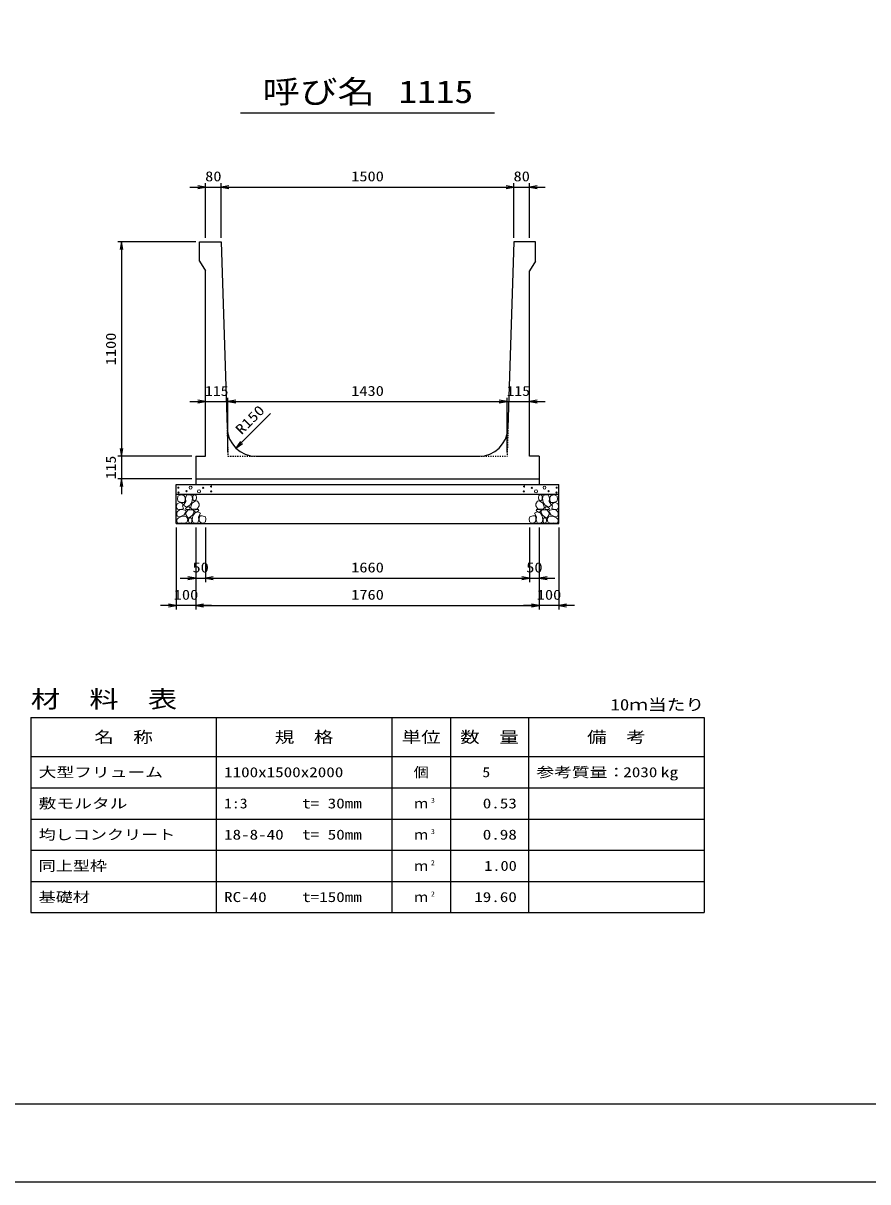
# Model space of a CAD drawing. Units: millimetres at full size. Extents: x 0 to 16820, y 0 to 11880.
# Drawn here: x 5646 to 9973, y 0 to 5940 of the extents above; entities that cross this region are included whole.
import ezdxf
from ezdxf.enums import TextEntityAlignment as Align

# ---------------------------------------------------------------- set-up
doc = ezdxf.new("R2010")
doc.units = ezdxf.units.MM
doc.linetypes.add('DASHED_SPACED', pattern=[12, 6, -6])
for name, color, linetype, lineweight in [('0_2', 7, 'Continuous', 25), ('D-DCR-HCHn', 4, 'Continuous', 9), ('D-MTR-FRAM', 7, 'Continuous', 25), ('D-MTR-LINE', 7, 'Continuous', 25), ('D-STR-DIM', 7, 'Continuous', 25), ('D-STR-STRn', 1, 'Continuous', 25), ('D-TTL', 2, 'Continuous', 25), ('D-TTL-TXT', 7, 'Continuous', 25)]:
    doc.layers.add(name, color=color, linetype=linetype, lineweight=lineweight)
doc.layers.add('D-MTR', color=7, linetype='Continuous')
doc.layers.add('D-MTR-TXT', color=7, linetype='Continuous')
doc.styles.add('ＭＳ ゴシック', font='')
doc.styles.get('ＭＳ ゴシック').set_extended_font_data('MS Gothic')

# ---------------------------------------------------------------- blocks, each defined once
blk = doc.blocks.new('open_arrow')
at = {"color": 0, "linetype": 'Continuous', "lineweight": -2}
blk.add_lwpolyline([(7.5, 1.25), (0, 0), (7.5, -1.25)], dxfattribs=at)

msp = doc.modelspace()

# ---------------------------------------------------------------- linework, layer by layer
at = {"layer": '0_2'}
for p, q in [((6530, 3354.775), (6530, 3074.775)), ((6580, 3354.775), (6580, 3074.775)), ((6580, 3354.775), (6580, 3074.775)), ((8240, 3354.775), (8240, 3074.775)), ((6450, 3094.775), (6660, 3094.775)), ((6580, 3094.775), (8240, 3094.775))]:
    msp.add_line(p, q, dxfattribs=at)
at = {"layer": 'D-DCR-HCHn'}
for points in [[(6468.399, 3518.471), (6452.796, 3521.938), (6438.928, 3515.003), (6437.194, 3499.401), (6440.661, 3487.266), (6457.997, 3482.065), (6470.132, 3482.065), (6475.333, 3490.733), (6475.333, 3509.803)], [(6482.267, 3520.204), (6477.067, 3504.602), (6478.8, 3487.266), (6466.665, 3468.196), (6482.267, 3459.529), (6499.603, 3468.196), (6510.005, 3482.065), (6513.472, 3504.602), (6510.005, 3516.737), (6499.603, 3521.938)], [(6515.206, 3516.737), (6515.206, 3495.934), (6523.874, 3490.733), (6532.542, 3495.934), (6534.275, 3508.069), (6532.542, 3518.471), (6520.407, 3521.938)], [(8304.794, 3516.737), (8304.794, 3495.934), (8296.126, 3490.733), (8287.458, 3495.934), (8285.725, 3508.069), (8287.458, 3518.471), (8299.593, 3521.938)], [(8337.733, 3520.204), (8342.933, 3504.602), (8341.2, 3487.266), (8353.335, 3468.196), (8337.733, 3459.529), (8320.397, 3468.196), (8309.995, 3482.065), (8306.528, 3504.602), (8309.995, 3516.737), (8320.397, 3521.938)], [(8351.601, 3518.471), (8367.204, 3521.938), (8381.072, 3515.003), (8382.806, 3499.401), (8379.339, 3487.266), (8362.003, 3482.065), (8349.868, 3482.065), (8344.667, 3490.733), (8344.667, 3509.803)], [(6435.46, 3475.131), (6430.26, 3459.529), (6437.194, 3449.127), (6454.53, 3447.393), (6466.366, 3452.475), (6461.464, 3464.729), (6464.932, 3471.664), (6457.997, 3478.598), (6447.596, 3482.065)], [(6468.366, 3417.532), (6481.208, 3436.794), (6479.603, 3441.609), (6461.946, 3446.425), (6445.894, 3444.82), (6434.658, 3435.189), (6433.052, 3423.952), (6434.658, 3412.716), (6447.499, 3409.506)], [(6485.735, 3459.529), (6477.067, 3452.594), (6480.534, 3447.393), (6492.669, 3447.393), (6497.87, 3449.127), (6501.337, 3456.061), (6496.136, 3461.262)], [(6511.739, 3478.598), (6503.071, 3457.795), (6510.005, 3449.127), (6530.808, 3449.127), (6539.476, 3452.594), (6548.144, 3464.729), (6548.144, 3475.131), (6539.476, 3489), (6529.074, 3490.733)], [(6537.389, 3435.189), (6545.415, 3441.609), (6542.204, 3446.425), (6530.968, 3446.425), (6526.153, 3444.82), (6522.942, 3438.399), (6527.758, 3433.583)], [(8308.261, 3478.598), (8316.929, 3457.795), (8309.995, 3449.127), (8289.192, 3449.127), (8280.524, 3452.594), (8271.856, 3464.729), (8271.856, 3475.131), (8280.524, 3489), (8290.926, 3490.733)], [(8282.611, 3435.189), (8274.585, 3441.609), (8277.796, 3446.425), (8289.032, 3446.425), (8293.847, 3444.82), (8297.058, 3438.399), (8292.242, 3433.583)], [(8334.265, 3459.529), (8342.933, 3452.594), (8339.466, 3447.393), (8327.331, 3447.393), (8322.13, 3449.127), (8318.663, 3456.061), (8323.864, 3461.262)], [(8351.634, 3417.532), (8338.792, 3436.794), (8340.397, 3441.609), (8358.054, 3446.425), (8374.106, 3444.82), (8385.342, 3435.189), (8386.948, 3423.952), (8385.342, 3412.716), (8372.501, 3409.506)], [(8384.54, 3475.131), (8389.74, 3459.529), (8382.806, 3449.127), (8365.47, 3447.393), (8353.634, 3452.475), (8358.536, 3464.729), (8355.068, 3471.664), (8362.003, 3478.598), (8372.404, 3482.065)], [(6474.787, 3377.402), (6486.023, 3382.218), (6489.234, 3398.27), (6482.813, 3409.506), (6471.577, 3412.716), (6457.13, 3411.111), (6441.078, 3404.69), (6433.052, 3395.059), (6433.052, 3383.823), (6437.868, 3377.402), (6457.13, 3379.007)], [(6513.311, 3417.532), (6521.337, 3436.794), (6514.916, 3444.82), (6495.654, 3444.82), (6487.628, 3441.609), (6479.603, 3430.373), (6479.603, 3420.742), (6487.628, 3407.901), (6497.259, 3406.295)], [(6510.101, 3382.218), (6510.101, 3401.48), (6502.075, 3406.295), (6494.049, 3401.48), (6492.444, 3390.244), (6494.049, 3380.613), (6505.285, 3377.402)], [(6540.599, 3379.007), (6545.415, 3393.454), (6543.81, 3409.506), (6555.046, 3427.163), (6540.599, 3435.189), (6524.548, 3427.163), (6514.916, 3414.321), (6511.706, 3393.454), (6514.916, 3382.218), (6524.548, 3377.402)], [(6553.441, 3380.613), (6567.887, 3377.402), (6580.729, 3383.823), (6582.334, 3398.27), (6579.124, 3409.506), (6563.072, 3414.321), (6551.836, 3414.321), (6547.02, 3406.295), (6547.02, 3388.638)], [(8266.559, 3380.613), (8252.113, 3377.402), (8239.271, 3383.823), (8237.666, 3398.27), (8240.876, 3409.506), (8256.928, 3414.321), (8268.164, 3414.321), (8272.98, 3406.295), (8272.98, 3388.638)], [(8279.401, 3379.007), (8274.585, 3393.454), (8276.19, 3409.506), (8264.954, 3427.163), (8279.401, 3435.189), (8295.452, 3427.163), (8305.084, 3414.321), (8308.294, 3393.454), (8305.084, 3382.218), (8295.452, 3377.402)], [(8306.689, 3417.532), (8298.663, 3436.794), (8305.084, 3444.82), (8324.346, 3444.82), (8332.372, 3441.609), (8340.397, 3430.373), (8340.397, 3420.742), (8332.372, 3407.901), (8322.741, 3406.295)], [(8309.899, 3382.218), (8309.899, 3401.48), (8317.925, 3406.295), (8325.951, 3401.48), (8327.556, 3390.244), (8325.951, 3380.613), (8314.715, 3377.402)], [(8345.213, 3377.402), (8333.977, 3382.218), (8330.766, 3398.27), (8337.187, 3409.506), (8348.423, 3412.716), (8362.87, 3411.111), (8378.922, 3404.69), (8386.948, 3395.059), (8386.948, 3383.823), (8382.132, 3377.402), (8362.87, 3379.007)]]:
    msp.add_lwpolyline(points, close=True, dxfattribs=at)
for centre, radius in [((6503.336, 3558.73), 7.5), ((6608.131, 3564.781), 3), ((8211.869, 3564.781), 3), ((8316.664, 3558.73), 7.5), ((6440.727, 3558.73), 3), ((6441.869, 3533.685), 3), ((6482.292, 3540.527), 3), ((6546.664, 3539.736), 7.5), ((6567.708, 3557.939), 3), ((6609.273, 3539.736), 3), ((8210.727, 3539.736), 3), ((8252.292, 3557.939), 3), ((8273.336, 3539.736), 7.5), ((8337.708, 3540.527), 3), ((8378.131, 3533.685), 3), ((8379.273, 3558.73), 3)]:
    msp.add_circle(centre, radius, dxfattribs=at)
at = {"layer": 'D-MTR-FRAM'}
for p, q in [((5685, 2380), (9135, 2380)), ((5685, 2380), (5685, 1380)), ((9135, 2380), (9135, 1380)), ((5685, 1380), (9135, 1380))]:
    msp.add_line(p, q, dxfattribs=at)
at = {"layer": 'D-MTR-LINE'}
for p, q in [((6635, 2380), (6635, 1380)), ((7535, 2380), (7535, 1380)), ((7835, 2380), (7835, 1380)), ((8235, 2380), (8235, 1380)), ((5685, 2180), (9135, 2180)), ((5685, 2020), (9135, 2020)), ((5685, 1860), (9135, 1860)), ((5685, 1700), (9135, 1700)), ((5685, 1540), (9135, 1540))]:
    msp.add_line(p, q, dxfattribs=at)
at = {"layer": 'D-STR-DIM'}
for p, q in [((6580, 4839.775), (6580, 5119.775)), ((6660, 4839.775), (6660, 5119.775)), ((6660, 4839.775), (6660, 5119.775)), ((8160, 4839.775), (8160, 5119.775)), ((8160, 4839.775), (8160, 5119.775)), ((8240, 4839.775), (8240, 5119.775)), ((6500, 5099.775), (6740, 5099.775)), ((6660, 5099.775), (8160, 5099.775)), ((8080, 5099.775), (8320, 5099.775)), ((6530, 4819.775), (6130, 4819.775)), ((6150, 4819.775), (6150, 3719.775)), ((6500, 3999.775), (6775, 3999.775)), ((6695, 3739.775), (6695, 4019.775)), ((6695, 3739.775), (6695, 4019.775)), ((6695, 3999.775), (8125, 3999.775)), ((8045, 3999.775), (8320, 3999.775)), ((8125, 3739.775), (8125, 4019.775)), ((8125, 3739.775), (8125, 4019.775)), ((6735.937, 3762.036), (6912.714, 3938.812)), ((6150, 3799.775), (6150, 3524.775)), ((6510, 3719.775), (6130, 3719.775)), ((6510, 3719.775), (6130, 3719.775)), ((6510, 3604.775), (6130, 3604.775)), ((6430, 3354.775), (6430, 2934.775)), ((6530, 3354.775), (6530, 2934.775)), ((6530, 3354.775), (6530, 2934.775)), ((8240, 3354.775), (8240, 3074.775)), ((8290, 3354.775), (8290, 2934.775)), ((8290, 3354.775), (8290, 2934.775)), ((8290, 3354.775), (8290, 3074.775)), ((8390, 3354.775), (8390, 2934.775)), ((8160, 3094.775), (8370, 3094.775)), ((6610, 2954.775), (6350, 2954.775)), ((6530, 2954.775), (8290, 2954.775)), ((8470, 2954.775), (8210, 2954.775))]:
    msp.add_line(p, q, dxfattribs=at)
at = {"layer": 'D-STR-STRn'}
for p, q in [((6550, 4819.775), (6660, 4819.775)), ((6550, 4719.775), (6550, 4819.775)), ((6660, 4819.775), (6690.379, 3865.005)), ((8160, 4819.775), (8129.621, 3865.005)), ((8270, 4819.775), (8160, 4819.775)), ((8270, 4719.775), (8270, 4819.775)), ((6550, 4719.775), (6580, 4669.775)), ((8270, 4719.775), (8240, 4669.775)), ((6580, 3719.775), (6580, 4669.775)), ((8240, 3719.775), (8240, 4669.775)), ((6530, 3719.775), (6530, 3604.775)), ((6530, 3719.775), (6580, 3719.775)), ((6840.303, 3719.775), (7979.697, 3719.775)), ((8290, 3719.775), (8240, 3719.775)), ((8290, 3719.775), (8290, 3604.775)), ((6430, 3374.775), (6430, 3574.775)), ((6430, 3574.775), (8390, 3574.775)), ((6530, 3604.775), (8290, 3604.775)), ((6530, 3604.775), (6530, 3574.775)), ((8290, 3604.775), (8290, 3574.775)), ((8390, 3374.775), (8390, 3574.775)), ((6430, 3524.775), (8390, 3524.775)), ((6430, 3374.775), (8390, 3374.775))]:
    msp.add_line(p, q, dxfattribs=at)
at = {"layer": 'D-STR-STRn', "color": 2, "linetype": 'DASHED_SPACED'}
for p, q in [((6690.379, 3865.005), (6695, 3719.775)), ((8129.621, 3865.005), (8125, 3719.775)), ((6695, 3719.775), (6840.303, 3719.775)), ((7979.697, 3719.775), (8125, 3719.775))]:
    msp.add_line(p, q, dxfattribs=at)
at = {"layer": 'D-STR-STRn'}
for centre, start, end in [((6840.303, 3869.775), 181.82243, 270), ((7979.697, 3869.775), 270, 358.17757)]:
    msp.add_arc(centre, 150, start, end, dxfattribs=at)
at = {"layer": 'D-TTL'}
for points in [[(0, 0), (16820, 0), (16820, 11880), (0, 11880)], [(400, 400), (16420, 400), (16420, 11480), (400, 11480)]]:
    msp.add_lwpolyline(points, close=True, dxfattribs=at)
at = {"layer": 'D-TTL-TXT'}
msp.add_line((6760, 5480), (8060, 5480), dxfattribs=at)

# ---------------------------------------------------------------- block references
at = {"layer": '0_2', "xscale": 5.33, "yscale": 5.33, "rotation": 180}
for p in [(6530, 3094.775), (8240, 3094.775)]:
    msp.add_blockref('open_arrow', p, dxfattribs=at)
at = {"layer": '0_2', "xscale": 5.33, "yscale": 5.33}
msp.add_blockref('open_arrow', (6580, 3094.775), dxfattribs=at)
msp.add_blockref('open_arrow', (6580, 3094.775), dxfattribs=at)
at = {"layer": 'D-STR-DIM', "xscale": 5.33, "yscale": 5.33}
for p, rotation in [((6580, 5099.775), 180), ((8160, 5099.775), 180), ((8160, 5099.775), 180), ((6150, 4819.775), 270), ((6580, 3999.775), 180), ((8125, 3999.775), 180), ((8125, 3999.775), 180), ((6150, 3719.775), 90), ((6150, 3719.775), 90), ((6735.937, 3762.036), 45), ((6150, 3604.775), 270), ((8240, 3094.775), 180), ((6430, 2954.775), 180), ((8290, 2954.775), 180), ((8290, 2954.775), 180)]:
    msp.add_blockref('open_arrow', p, dxfattribs=dict(at, rotation=rotation))
for p in [(6660, 5099.775), (6660, 5099.775), (8240, 5099.775), (6695, 3999.775), (6695, 3999.775), (8240, 3999.775), (8290, 3094.775), (6530, 2954.775), (6530, 2954.775), (8390, 2954.775)]:
    msp.add_blockref('open_arrow', p, dxfattribs=at)

# ---------------------------------------------------------------- texts
at = {"layer": '0_2', "style": 'ＭＳ ゴシック', "width": 1.2}
for s, p in [('50', (6555, 3149.775)), ('1660', (7410, 3149.775))]:
    msp.add_text(s, height=51.32, dxfattribs=at).set_placement(p, align=Align.MIDDLE_CENTER)
at = {"layer": 'D-MTR', "style": 'ＭＳ ゴシック', "width": 1.25}
msp.add_text('材\u3000料\u3000表', height=87.98, dxfattribs=at).set_placement((5685, 2404), align=Align.BOTTOM_LEFT)
at = {"layer": 'D-MTR', "style": 'ＭＳ ゴシック', "width": 1.2}
msp.add_text('10ｍ当たり', height=58.65, dxfattribs=at).set_placement((9135, 2399.333), align=Align.BOTTOM_RIGHT)
at = {"layer": 'D-MTR-TXT', "style": 'ＭＳ ゴシック'}
for s, height, width, p in [('名\u3000称', 58.65, 1.25, (6160, 2280)), ('規\u3000格', 58.65, 1.25, (7085, 2280)), ('単位', 58.65, 1.25, (7685, 2280)), ('数\u3000量', 58.65, 1.25, (8035, 2280)), ('備\u3000考', 58.65, 1.25, (8685, 2280)), ('個', 51.32, 1.1, (7685, 2100))]:
    msp.add_text(s, height=height, dxfattribs=dict(at, width=width)).set_placement(p, align=Align.MIDDLE_CENTER)
for s, width, p in [('大型フリューム', 1.3, (5725, 2100)), ('1100x1500x2000', 1.25, (6675, 2100)), ('参考質量：    kg', 1.3, (8275, 2100)), ('敷モルタル', 1.3, (5725, 1940)), ('1:3', 1.15, (6675, 1940)), ('t= 30mm', 1.25, (7075, 1940)), ('均しコンクリート', 1.25, (5725, 1780)), ('18-8-40', 1.25, (6675, 1780)), ('t= 50mm', 1.25, (7075, 1780)), ('同上型枠', 1.25, (5725, 1620)), ('基礎材', 1.25, (5725, 1460)), ('RC-40', 1.25, (6675, 1460)), ('t=150mm', 1.25, (7075, 1460))]:
    msp.add_text(s, height=51.32, dxfattribs=dict(at, width=width)).set_placement(p, align=Align.MIDDLE_LEFT)
for s, width, p in [('5', 1.15, (8038.553, 2100)), ('2030', 1.25, (8895, 2100)), ('0.53', 1.25, (8175, 1940)), ('0.98', 1.25, (8175, 1780)), ('1.00', 1.2, (8175, 1620)), ('19.60', 1.25, (8175, 1460))]:
    msp.add_text(s, height=51.32, dxfattribs=dict(at, width=width)).set_placement(p, align=Align.MIDDLE_RIGHT)
at = {"layer": 'D-MTR-TXT', "style": 'ＭＳ ゴシック', "width": 1.15}
for s, p in [('3', (7735, 1935.333)), ('3', (7735, 1775.333)), ('2', (7735, 1615.333)), ('2', (7735, 1455.333))]:
    msp.add_text(s, height=25.66, dxfattribs=at).set_placement(p, align=Align.BOTTOM_LEFT)
at = {"layer": 'D-MTR-TXT', "style": 'ＭＳ ゴシック'}
for p in [(7685, 1940), (7685, 1780), (7685, 1620), (7685, 1460)]:
    msp.add_text('ｍ', height=51.32, dxfattribs=at).set_placement(p, align=Align.MIDDLE_CENTER)
at = {"layer": 'D-STR-DIM', "style": 'ＭＳ ゴシック'}
for s, width, p in [('80', 1.2, (6620, 5154.775)), ('1500', 1.2, (7410, 5154.775)), ('80', 1.2, (8200, 5154.775)), ('115', 1.15, (6637.5, 4054.775)), ('1430', 1.2, (7410, 4054.775)), ('115', 1.15, (8182.5, 4054.775)), ('50', 1.2, (8265, 3149.775)), ('100', 1.2, (6480, 3009.775)), ('1760', 1.2, (7410, 3009.775)), ('100', 1.2, (8340, 3009.775))]:
    msp.add_text(s, height=51.32, dxfattribs=dict(at, width=width)).set_placement(p, align=Align.MIDDLE_CENTER)
for s, width, p in [('1100', 1.2, (6095, 4269.775)), ('115', 1.15, (6095, 3662.275))]:
    msp.add_text(s, height=51.32, rotation=90, dxfattribs=dict(at, width=width)).set_placement(p, align=Align.MIDDLE_CENTER)
at = {"layer": 'D-STR-DIM', "style": 'ＭＳ ゴシック', "width": 1.25}
msp.add_text('R150', height=51.32, rotation=45, dxfattribs=at).set_placement((6774.877, 3816.061), align=Align.BOTTOM_LEFT)
at = {"layer": 'D-TTL-TXT', "style": 'ＭＳ ゴシック', "width": 1.2}
for s, p in [('呼び名', (7160, 5495)), ('1115', (7760, 5495))]:
    msp.add_text(s, height=117.3, dxfattribs=at).set_placement(p, align=Align.BOTTOM_CENTER)

doc.saveas('drawing.dxf')
